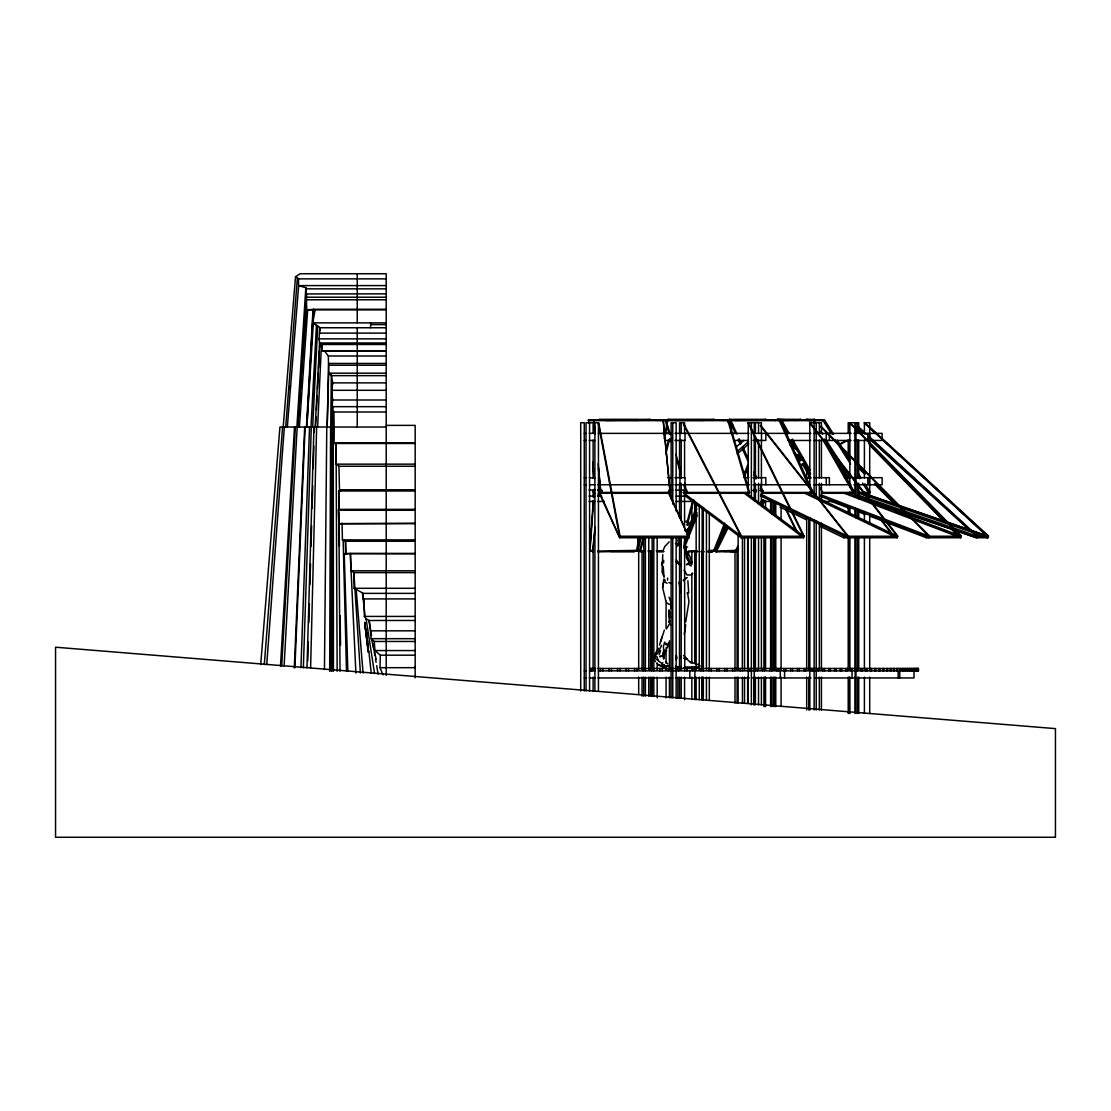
<?xml version="1.0" encoding="UTF-8"?>
<svg xmlns="http://www.w3.org/2000/svg" width="1111" height="1111" viewBox="0 0 1111 1111"><rect width="100%" height="100%" fill="white"/><g stroke="black" fill="none" stroke-linecap="round" stroke-linejoin="round"><path stroke-width="1.5" d="M331.925 671.252L332.092 390.308L386.211 390.294M332.161 391.197L332.161 399.21M594.899 478.119L589.247 477.674M747.647 477.674L747.647 469.467M331.175 671.252L332.092 390.308L331.87 427.027M415.167 466.259L338.924 466.259L336.189 464.148L336.244 442.761L415.167 442.761M329.675 671.252L330.606 427.027M415.167 598.926L362.922 598.926L362.575 592.955L354.062 588.302L354.117 572.623L415.167 572.623M340.035 671.238L338.661 490.993L415.167 490.993M324.454 669.516L326.773 427.027M386.211 351.173L322.134 351.173L322.204 344.479L319.579 343.674L319.01 338.869L319.885 327.384L313.33 323.315L313.33 309.261L386.211 309.261M330.745 427.027L331.328 375.018L328.62 373.935L328.62 363.755L327.162 427.027L328.62 373.935M332.481 407.306L332.286 427.027L332.467 407.279L332.481 409.778L333.869 412L334.133 427.027M415.167 443.47L334.064 443.47L334.258 427.027M663.225 654.073L662.934 653.185L664.809 652.546L663.85 658.49L663.448 656.212M310.608 667.78L316.635 427.027M383.003 674.849L379.99 667.683L380.337 655.184L374.879 650.56L374.296 641.464L371.171 638.686L369.269 620.48L415.167 620.48M306.969 667.78L313.969 427.027M307.775 660.851L308.316 641.797M308.858 622.743L309.4 603.69M309.941 584.636L310.524 563.86M311.024 546.543L311.608 525.753M312.108 508.435L312.746 485.91M313.233 468.592L313.871 446.066M314.274 432.221L314.413 427.027M303.345 667.78L311.316 427.027M300.928 667.78L309.552 427.027M671.086 608.175L671.28 603.412L669.1 597.204M294.887 667.78L305.136 427.027M294.29 667.78L304.692 427.027M317.635 427.027L321.454 344.257M312.663 427.027L317.704 326.037M315.566 427.027L316.093 416.639M316.454 409.723L317.149 395.877M317.51 388.961L318.301 373.393M318.565 368.199L319.454 350.895M319.621 347.437L319.885 342.244M680.307 546.14L678.502 543.904M284.11 666.044L297.179 427.027M310.997 427.027L316.454 325.273M315.149 427.027L319.579 343.674M593.413 492.048L593.482 490.548L594.94 493.701M668.864 492.117L689.056 537.752L619.716 537.752L598.718 492.048L598.801 490.548L602.273 490.548M619.716 537.752L598.801 490.548M306.442 427.027L313.01 309.483L306.567 309.761L306.455 293.929L386.211 293.846M313.33 309.33L306.844 427.027L313.33 323.315M332.12 390.864L332.481 381.92L331.328 375.018M281.694 666.044L295.401 427.027M280.486 666.044L294.512 427.027M296.887 427.027L305.831 287.652L298.651 285.721L287.346 427.027M332.467 402.349L332.175 406.668L386.211 406.668M686.64 557.014L686.098 546.57L685.209 546.07M299.387 427.027L307.705 309.58M669.183 622.118L669.128 609.883L670.6 617.647M306.455 305.886L297.72 427.027L306.455 293.929L306.233 294.721L305.831 287.652M593.385 551.181L589.983 551.125L589.76 550.362L593.33 500.353M593.58 496.895L594.079 490.007M589.983 551.125L593.552 501.117M593.802 497.672L594.413 489.048M266.723 664.6L284.347 427.027M290.165 389.031L290.429 385.573M264.307 664.6L282.583 427.027M285.68 427.027L297.401 277.917L295.526 276.667L300.206 273.737L386.211 273.737L386.211 675.432M260.696 664.6L279.93 427.027L386.211 427.027M283.194 427.027L295.526 276.667M688.903 523.684L688.126 521.476M687.89 531.933L688.042 530.35M594.899 527.281L592.746 551.945L594.954 529.753M598.343 495.603L599.023 488.771M597.857 551.861L637.131 551.125L638.283 536.557M637.131 551.125L638.492 537.321M685.223 539.974L686.792 539.543L687.015 537.391M665.753 600.523L662.642 587.691L663.809 579.081M662.642 587.691L663.086 583.581M685.723 621.854L688.973 601.634L687.681 593.718L688.473 592.76M684.265 634.437L685.709 625.007M680.14 492.048L680.376 490.548M699 665.642L699.208 666.933L699.791 665.961L698.402 664.378L699.791 665.961M745.675 492.617L803.85 536.238L803.614 537.752L741.079 537.752L741.301 536.238L683.14 492.617M687.237 530.03L687.501 534.113M313.33 319.26L315.121 309.886L386.211 309.886M641.339 551.195L637.256 550.362L640.422 536.919M664.559 434.429L668.128 419.305L705.499 419.68M637.881 551.125L641.047 537.682M665.586 433.512L667.169 426.791M820.446 526.517L843.791 537.752L844.152 536.238L847.568 536.238M843.791 537.752L897.23 537.752L897.591 536.238L847.957 536.238L847.596 537.752L760.466 495.798M730.177 419.777L588.511 419.777L588.302 420.638L727.858 420.638L728.469 419.777L749.55 492.423L748.953 493.284L686.404 493.284L684.015 485.035M670.211 493.284L663.156 419.777L670.211 493.284L600.884 493.284L598.218 463.704M657.629 420.638L657.837 419.777M414.959 667.294L415.167 666.461M688.306 564.152L688.653 562.819L686.445 564.721L688.306 564.152L691.195 566.054M643.588 551.875L639.603 551.181L643.075 537.877M666.086 449.663L668.683 439.678M640.242 551.945L643.713 538.641M665.85 453.76L669.752 438.776M687.14 522.156L692.764 500.589M687.778 522.92L693.833 499.7M677.654 541.113L678.307 538.752M660.614 641.672L664.35 630.159M666.586 643.45L666.156 644.894L664.642 642.102L663.336 646.894L664.031 652.296M680.529 544.251L680.321 544.932L678.224 543.362L675.502 543.543M869.857 516.143L926.421 537.752L926.88 536.238M926.421 537.752L960.723 537.752L961.182 536.238L929.324 536.238L928.865 537.752L820.585 496.381M659.503 645.019L662.017 636.936M658.448 648.199L655.184 654.587M685.806 538.266L685.334 539.668L686.792 539.543M659.142 654.782L660.545 650.615M869.691 501.075L976.069 537.752L987.887 537.752L988.401 536.238L977.416 536.238L976.916 537.752L857.442 496.561M987.054 537.752L987.554 536.238L861.539 492.798M662.836 551.237L664.753 546.529L669.225 541.835M667.322 646.102L668.378 643.213M688.001 529.322L697.139 505.061M728.205 422.541L729.427 419.305L757.049 419.652M684.112 543.029L685.334 539.793M687.154 534.946L696.903 509.06M729.191 423.305L730.413 420.069L758.035 420.416M667.197 648.06L669.183 642.977M683.696 546.376L697.055 512.699M730.746 427.721L732.024 424.513M684.682 547.14L697.402 515.073M730.469 431.693L733.01 425.277M708.776 550.487L713.831 550.362L724.608 523.184M743.62 475.244L748.064 464.051M724.955 525.545L714.817 551.125L708.068 551.292M743.981 477.605L748.411 466.412M717.039 544.112L726.038 525.392M716.039 549.556L727.288 526.156M727.163 526.433L714.942 551.181L716.192 551.945L736.968 551.125L738.482 548.042M716.192 551.945L728.399 527.197M713.831 550.362L714.817 551.125L735.718 550.362L737.996 545.723M760.549 503.325L762.077 500.242M790.227 443.192L791.754 440.109M676.155 659.781L677.03 658.045L676.418 655.504M655.434 661.642L653.101 657.948L657.198 650.379M761.229 503.116L762.868 500.075M791.546 446.733L794.004 442.164M661.559 645.352L657.781 653.212L653.101 657.948M761.229 504.338L763.688 499.797M792.365 446.914L794.004 443.886M761.799 506.616L765.076 500.575M692.667 573.179L690.778 574.984L687.042 575.026L684.07 570.151M666.531 628.826L669.6 623.66L671.433 625.201M687.126 531.53L688.987 528.767L688.015 528.767M678.224 543.362L679.696 541.196M660.531 420.638L661.142 419.777M723.067 420.638L723.678 419.777M686.404 493.284L687.015 492.423L684.626 484.174M663.892 666.253L663.184 667.169L657.851 664.697L663.892 666.253L660.753 666.281M669.003 622.229L670.03 621.132M662.878 662.656L661.614 663.892L665.822 667.1L665.072 665.808M725.802 420.638L726.761 419.777M735.315 433.276L729.608 420.638L730.566 419.777L780.2 419.777L813.03 492.423L812.085 493.284L762.452 493.284L760.299 488.548M775.436 420.638L776.381 419.777M729.608 420.638L779.242 420.638L780.2 419.777M762.452 493.284L763.396 492.423L813.03 492.423M735.954 447.233L743.745 440.456M736.885 451.733L748.564 441.581M737.148 453.996L748.828 443.844M663.934 652.643L666.544 650.615L665.628 650.602M688.251 523.684L687.237 524.448L687.862 525.045L686.89 524.961M833.597 434.304L824.418 419.777L781.394 419.777L780.186 420.638L787.796 433.984M809.613 420.638L810.808 419.777M781.866 420.638L812.058 420.638L813.252 419.777L814.946 422.749M854.637 492.423L822.765 492.423L821.571 493.284L853.429 493.284L854.637 492.423L824.237 439.053M662.573 666.1L663.85 665.239M811.266 420.638L812.599 419.777L806.308 419.305L812.78 420.375M812.113 420.638L813.446 419.777L815.28 422.68M822.251 420.638L823.584 419.777L832.75 434.304M813.683 420.638L823.098 420.638L824.418 419.777M870.288 492.423L859.303 492.423L857.984 493.284L868.955 493.284L870.288 492.423L864.789 483.716M671.28 603.412L669.433 604.481L666.669 602.829M677.196 546.431L676.78 545.043L677.696 544.515M798.809 460.69L803.336 458.26M798.406 461.496L802.92 459.065M838.861 444.511L846.388 440.456M800.767 465.537L805.294 463.12M839.958 444.511L847.485 440.456M683.793 546.765L686.154 553.042L688.056 552.348L687.292 555.708L689.917 561.583M687.015 593.08L688.653 592.76L687.876 580.72M663.795 651.463L666.544 650.615M684.543 521.795L686.681 521.156M334.064 443.47L336.064 442.928L337.161 671.294M684.279 548.084L685.473 547.765M686.654 522.739L689.001 522.42M338.244 510.088L338.897 523.684L415.167 523.225M678.085 667.489L681.126 667.1M663.906 654.768L663.086 654.865L663.67 650.06L665.558 650.949M675.96 667.169L679.96 667.53M322.134 351.173L386.211 350.909M663.017 664.711L664.17 664.6M347.854 671.294L344.243 553.667L350.257 553.431L355.895 672.974M688.528 551.014L696.972 550.792M687.834 551.82L697.958 551.556M677.849 667.697L676.057 667.683L678.599 667.822M639.603 551.181L644.63 551.084M647.977 551.014L652.99 550.903M656.351 550.834L663.045 550.695M648.616 551.778L651.963 551.709M656.976 551.611L663.684 551.473M597.649 551.084L636.909 550.362M699.208 666.933L685.348 667.225M297.401 277.917L298.47 278.861L386.211 278.861M386.211 285.596L298.581 285.596L298.47 278.861M306.178 288.846L386.211 288.846M306.455 297.22L386.211 297.22M306.455 299.776L386.211 299.776M306.567 309.761L315.121 309.886M313.33 322.87L386.211 322.87M370.616 324.62L386.211 324.62M386.211 327.745L319.801 327.745L319.885 330.953M319.496 333.119L386.211 333.119M319.01 338.869L386.211 338.869M319.857 342.98L386.211 342.98M322.204 344.479L386.211 344.479M324.44 350.909L328.342 355.992L386.211 355.992M386.211 363.436L328.495 363.436L328.342 355.992M328.62 365.227L386.211 365.227M328.62 373.171L386.211 373.171M331.55 375.643L386.211 375.643M332.425 382.878L386.211 382.878M332.481 400.002L386.211 400.002M333.869 412L386.211 412M816.474 422.735L821.418 422.735L821.418 433.123M386.211 425.374L415.167 425.374L415.167 677.779M584.261 433.373L585.914 433.373M589.247 433.373L594.899 433.373M598.357 433.373L672.405 433.373M674.974 433.373L749.064 433.373M753.05 433.373L810.919 433.373M814.127 433.373L851.095 433.373M853.915 433.373L869.441 433.373L869.441 440.456L853.915 440.456M870.052 433.373L882.12 433.373L882.12 440.456L870.052 440.456M663.211 433.373L669.947 433.373M731.052 433.373L736.718 433.373M584.261 440.456L585.914 440.456M589.247 440.456L594.899 440.456M664.975 440.456L671.697 440.456M674.974 440.456L685.029 440.456L685.029 433.373M733.607 440.456L748.328 440.456M753.05 440.456L765.826 440.456L765.826 433.373M788.171 440.456L810.669 440.456M814.127 440.456L851.095 440.456M336.189 464.148L415.167 464.148M584.261 477.674L585.914 477.674M667.558 477.674L671.697 477.674M674.974 477.674L685.029 477.674L685.029 484.771M744.564 477.674L748.87 477.674M753.05 477.674L765.826 477.674L765.826 484.771M805.239 477.674L811.002 477.674M814.127 477.674L829.375 477.674L829.375 484.771M844.388 477.674L850.887 477.674M853.915 477.674L869.441 477.674L869.441 484.771L853.915 484.771M870.052 477.674L882.12 477.674L882.12 484.771L870.052 484.771M584.261 484.771L585.914 484.771M589.58 484.771L594.899 484.771M597.607 484.771L672.766 484.771M674.974 484.771L749.411 484.771M753.05 484.771L810.225 484.771M814.127 484.771L850.943 484.771M415.167 489.77L339.48 489.77L338.924 466.259M589.024 490.09L594.774 490.09M597.607 490.09L601.704 490.09M668.697 490.173L672.766 490.09M675.53 490.173L686.834 490.118M753.202 490.187L756.619 490.173M756.466 490.548L753.05 490.548L756.16 492.048M759.896 490.548L763.313 490.548M598.718 492.048L602.19 492.048M683.515 492.048L686.904 492.048M601.093 492.423L670.419 492.423M687.015 492.423L749.55 492.423M589.024 496.145L594.774 496.145M597.607 496.145L601.704 496.145M676.196 496.145L686.681 496.145M761.243 496.145L764.618 496.145M589.024 501.45L594.774 501.45M597.607 501.45L604.467 501.45M676.196 501.45L693.583 501.45M760.646 501.45L773.062 501.45M822.098 501.45L835.666 501.45M338.536 509.352L415.167 509.352M338.688 510.268L415.167 510.268M338.897 523.684L415.167 523.684M619.799 536.238L689.126 536.238M741.301 536.238L803.85 536.238M342.049 523.225L342.424 539.877L415.167 539.877M342.424 539.877L345.66 541.265L415.167 541.265M415.167 553.403L350.534 553.403L350.937 570.804L353.881 572.568L360.395 672.988M344.243 553.667L415.167 553.806M350.937 570.804L415.167 570.804M354.062 588.302L415.167 588.302M362.88 593.371L415.167 593.371M364.033 598.926L364.366 616.424L415.167 616.424M370.949 630.826L415.167 630.826M371.171 638.686L415.167 638.686M374.296 641.464L415.167 641.464M374.879 650.56L415.167 650.56M380.337 655.184L415.167 655.184M683.557 655.504L690.639 662.781M684.112 667.544L693.32 667.655M379.99 667.683L415.167 667.683M595.621 668.475L590.608 668.475L590.608 670.863M597.801 668.475L918.45 668.475L918.394 670.863L918.297 668.475M584.261 670.863L585.914 670.863M589.58 670.863L594.899 670.863M598.357 670.863L918.45 670.863M584.261 677.96L585.914 677.96M589.247 677.96L594.968 677.96M598.024 677.96L672.766 677.96M675.613 677.96L749.397 677.96M752.591 677.96L810.961 677.96M815.28 677.96L914.02 677.96L914.02 670.863M680.932 655.796L679.821 655.796L680.432 658.115M664.364 666.183L668.989 666.211L664.364 666.183L668.989 666.211L666.628 665.683M637.867 419.652L599.135 419.305L599.357 420.069L638.089 420.416M703.652 420.416L668.753 420.069L668.128 419.305M687.584 547.098L685.029 546.779M684.307 667.753L689.945 667.836M589.76 550.362L593.163 550.417M610.175 550.737L633.992 551.181L634.214 551.945L610.397 551.5M795.948 419.68L777.033 419.305L795.934 420.416M637.256 550.362L640.714 550.431M658.004 550.792L663.184 550.903M656.907 551.514L663.822 551.667M708.179 551.098L712.47 551.945L707.513 551.82M694.292 551.473L697.597 551.556M700.902 551.639L704.207 551.736M695.403 664.336L698.777 664.461M724.025 550.764L735.26 551.945L723.608 551.473M813.641 420.416L814.488 420.472M676.78 545.043L679.376 545.307M668.864 582.622L671.627 583.469M862.372 492.798L988.401 536.238M858.595 493.187L987.887 537.752M857.942 495.062L977.416 536.238M675.432 665.961L678.029 666.919M848.054 493.02L961.182 536.238M869.857 502.283L874.704 504.13M877.94 505.366L889.244 509.685M895.716 512.157L903.785 515.24M910.256 517.712L918.339 520.809M924.796 523.281L932.879 526.364M939.35 528.836L947.433 531.919M953.891 534.391L958.737 536.238M842.749 492.673L960.723 537.752M821.043 494.867L929.324 536.238M833.139 500.422L846.068 505.366M858.997 510.31L863.844 512.157M873.538 515.865L881.62 518.948M888.092 521.42L899.396 525.739M902.632 526.975L913.95 531.308M917.172 532.544L925.255 535.627M829.445 500.7L848.846 508.116M858.539 511.81L864.997 514.282M688.528 552.375L686.265 551.445L688.056 552.348L687.292 555.708L686.154 553.042M339.883 489.923L340.966 490.395L338.786 490.77L339.008 509.852M364.366 616.424L366.088 618.896L368.921 620.244L371.505 635.381M807.35 492.798L897.591 536.238M803.878 492.798L897.23 537.752M760.827 494.284L847.957 536.238M779.991 507.033L806.447 519.767M690.528 661.642L694.264 663.461M790.157 445.317L796.184 448.552M844.416 474.439L850.443 477.674M792.074 446.928L798.101 450.163M843.318 474.439L849.346 477.674M798.337 455.024L801.35 456.635M794.226 453.399L803.267 458.26M735.829 550.362L737.204 551.125M735.829 551.181L737.218 551.945M683.571 658.045L685.945 659.462M685.487 657.906L687.417 659.073M735.718 550.362L736.968 551.125M714.04 550.362L715.29 551.125M666.058 582.622L667.086 583.261M658.379 660.698L655.268 658.587L655.087 656.726L656.893 656.712L658.379 660.698L661.351 663.1M678.502 545.084L679.64 545.876M744.064 493.09L803.614 537.752M684.293 495.173L741.079 537.752M729.427 419.305L730.413 420.069M689.598 562.93L690.681 563.805L687.765 559.236M858.567 428.332L864.927 434.123M871.274 439.914L970.403 530.253M858.22 428.721L863.303 433.359M869.649 439.151L970.042 530.655M864.58 422.541L988.582 536.044M864.219 422.93L988.221 536.432M857.692 426.055L866.622 434.248M869.163 436.581L977.597 536.044M857.331 426.443L864.983 433.457M868.816 436.97L977.236 536.432M869.649 427.221L877.273 434.248M881.079 437.748L987.735 536.044M869.288 427.61L875.649 433.457M881.995 439.317L987.373 536.432M675.794 561.541L680.612 565.249L677.196 561.513M843.305 451.844L846.957 455.496M857.873 466.481L865.163 473.814M874.871 483.577L896.716 505.547M902.785 511.643L907.645 516.532M858.72 468.078L864.789 474.189M874.496 483.952L895.133 504.7M902.41 512.018L906.048 515.685M820.96 426.249L929.504 536.058M820.585 426.624L929.129 536.432M850.04 422.555L961.376 536.058M849.665 422.916L961.001 536.432M868.816 443.525L945.711 522.489M951.724 528.655L958.932 536.058M869.635 445.136L944.128 521.628M950.141 527.794L958.557 536.432M656.837 663.045L659.101 665.406M665.642 661.725L667.85 664.031M760.618 425.277L848.165 536.085M760.202 425.596L847.749 536.405M810.03 422.569L897.799 536.085M809.613 422.902L897.382 536.405M840.485 466.342L843.638 470.439M882.453 521.045L892.952 534.71M840.069 466.662L845.304 473.494M880.981 519.99L892.522 535.03M676.391 559.93L680.307 566.277M837.263 440.123L850.109 460.468M858.359 473.536L861.108 477.897M837.333 441.567L841.013 447.386M843.763 451.746L848.346 459.01M858.442 474.994L860.275 477.897M823.098 420.638L831.347 433.721M835.014 439.525L850.609 464.231M857.956 475.855L859.789 478.758M862.539 483.118L868.955 493.284M820.779 431.401L822.612 434.304M826.278 440.123L850.137 477.897M857.47 489.52L859.303 492.423M835.528 456.107L838.277 460.468M841.041 464.829L843.791 469.175M824.959 440.984L848.804 478.758M830.528 451.149L846.124 475.855M823.029 439.914L853.429 493.284M781.394 419.777L788.991 433.123M792.365 439.053L810.1 470.189M820.237 487.979L822.765 492.423M791.171 439.914L810.586 474.008M790.768 440.539L793.296 444.983M799.212 455.357L801.739 459.815M804.281 464.259L810.183 474.633M790.407 442.872L792.101 445.844M797.17 454.732L800.545 460.662M802.239 463.634L810.683 478.466M665.17 580.734L664.406 579.386L664.906 582.622M683.945 424.138L741.537 536.113M683.487 424.388L741.065 536.363M748.481 422.611L804.086 536.127M747.995 422.847L803.614 536.363M786.449 509.685L797.781 533.016M785.977 509.921L796.545 531.697M668.058 492.048L689.056 537.752M779.242 420.638L812.085 493.284M730.566 419.777L736.982 433.998M739.121 438.734L741.273 443.47M742.69 446.622L748.411 459.26M754.119 471.897L756.258 476.633M760.549 486.118L763.396 492.423M738.176 439.595L740.315 444.331M742.454 449.066L748.175 461.704M753.883 474.341L756.022 479.077M664.1 577.081L662.087 572.165L662.767 554.583M686.265 556.944L687.862 560.597M689.487 555.431L692.042 562.791M727.858 420.638L748.953 493.284M670.239 434.637L665.933 419.777L665.322 420.638L669.155 433.845M675.988 454.455L680.307 469.314M670.6 438.803L671.558 442.109M677.307 461.912L680.654 473.48M664.017 429.679L665.447 434.637M686.292 554.264L688.098 560.694M371.505 638.992L376.143 659.115M598.704 422.68L620.063 536.196M598.176 422.791L619.535 536.294M372.935 643.797L373.796 648.838M374.365 652.199L374.949 655.573M375.518 658.934L376.087 662.295M376.671 665.67L378.101 674.071M366.088 618.896L374.56 673.53M663.253 656.948L663.559 658.92M668.697 612.369L669.502 617.66M368.213 652.018L364.686 622.493L368.421 652.018M364.769 622.493L368.463 652.018M362.575 592.955L364.977 615.216M366.824 632.34L367.199 635.756M367.755 640.894L368.31 646.033M368.852 651.171L371.268 673.419M595.01 431.61L593.83 419.777L594.968 434.151M598.357 467.939L600.884 493.284M588.511 419.777L588.858 423.152M592.732 462.023L594.427 478.91M592.691 464.565L594.052 478.077M356.228 590.094L363.089 673.058M661.864 562.347L662.114 565.68M663.239 566.443L664.003 576.678M676.03 656.407L676.168 658.823M688.612 553.014L688.737 555.375M667.544 578.026L667.655 580.095M345.34 540.724L345.771 554.486M343.16 540.154L346.507 671.377M339.036 513.324L339.411 546.293M340.188 615.675L340.521 645.172M345.66 541.265L345.771 553.806M663.628 560.291L663.642 562.749M333.258 411.292L333.425 671.252M917.978 668.475L917.978 670.863M917.603 668.475L917.422 670.863M916.881 668.475L916.881 670.863M916.631 668.475L916.631 670.863M915.922 668.475L915.922 670.863M915.617 668.475L915.617 670.863M914.756 668.475L914.756 670.863M914.381 668.475L914.381 670.863M913.367 668.475L913.367 670.863M912.936 668.475L912.936 670.863M911.756 668.475L911.756 670.863M911.256 668.475L911.256 670.863M909.923 668.475L909.923 670.863M909.367 668.475L909.367 670.863M907.881 668.475L907.881 670.863M907.256 668.475L907.256 670.863M905.618 668.475L905.618 670.863M904.937 668.475L904.937 670.863M903.146 668.475L903.09 670.863M900.452 668.475L900.452 670.863M899.646 668.475L899.785 677.96M898.146 670.863L898.146 677.96M897.549 668.475L897.549 670.863M896.688 668.475L896.688 670.863M894.438 668.475L894.438 670.863M893.522 668.475L893.522 670.863M891.119 668.475L891.119 670.863M890.147 668.475L890.147 670.863M887.606 668.475L887.606 670.863M886.578 668.475L886.578 670.863M883.884 668.475L883.884 670.863M882.801 668.475L882.801 670.863M879.954 668.475L879.954 670.863M878.815 668.475L878.815 670.863M875.843 668.475L875.843 670.863M874.649 668.475L874.649 670.863M871.524 668.475L871.524 670.863M870.274 668.475L870.274 670.863M869.705 497.145L869.705 422.735L864.4 422.735L864.4 433.123M869.705 514.462L869.705 523.114M869.705 536.946L869.705 670.211M869.705 677.127L869.705 713.47M867.802 433.373L867.802 440.456M867.802 477.674L867.802 484.771M867.024 668.475L867.024 670.863M865.719 668.475L865.719 670.863M864.4 440.039L864.4 478.119M864.4 491.965L864.4 495.423M864.4 512.726L864.4 521.378M864.4 536.946L864.4 670.211M864.4 677.127L864.4 713.47M862.33 668.475L862.33 670.863M860.983 668.475L860.983 670.863M858.734 433.123L858.734 422.735L849.846 422.735L849.846 486.771M858.734 440.039L858.734 478.119M858.734 483.299L858.734 498.881M858.734 510.991L858.734 517.92M858.734 536.946L858.734 670.211M858.734 677.127L858.734 713.47M857.65 422.735L857.65 433.123M857.65 440.039L857.65 478.119M857.65 483.299L857.65 497.145M857.65 509.269L857.65 517.92M857.65 536.946L857.65 670.211M857.65 677.127L857.65 713.47M857.456 668.475L857.456 670.863M855.998 422.735L855.998 497.145M855.998 509.269L855.998 517.92M855.998 536.946L855.998 713.47M855.178 670.863L855.178 677.96M854.901 422.735L854.901 497.145M854.901 507.533L854.901 516.184M854.901 536.946L854.901 670.211M854.901 677.127L854.901 713.47M852.387 668.475L852.387 670.863M852.054 670.863L852.054 677.96M850.943 668.475L850.943 670.863M849.846 491.965L849.846 495.423M849.846 507.533L849.846 514.462M849.846 536.946L849.846 670.211M849.846 677.127L849.846 713.47M849.304 433.123L849.304 422.735L848.207 422.735L848.207 433.123M849.304 440.039L849.304 459.079M849.304 505.797L849.304 514.462M849.304 536.946L849.304 670.211M849.304 677.127L849.304 713.47M848.207 440.039L848.207 459.079M848.207 505.797L848.207 512.726M848.207 536.946L848.207 670.211M848.207 677.127L848.207 713.47M847.151 668.475L847.151 670.863M845.652 668.475L845.652 670.863M841.735 668.475L841.735 670.863M840.194 668.475L840.194 670.863M836.152 668.475L836.152 670.863M834.555 668.475L834.555 670.863M830.403 668.475L830.403 670.863M829.375 433.373L829.375 440.456M828.764 668.475L828.764 670.863M826.251 433.373L826.251 440.456M826.251 477.674L826.251 484.771M824.501 668.475L824.501 670.863M822.807 668.475L822.807 670.863M821.418 440.039L821.418 478.119M821.418 483.299L821.418 500.617M821.418 523.114L821.418 670.211M821.418 677.127L821.418 710.012M819.335 422.735L819.335 433.123M819.335 440.039L819.335 478.119M819.335 483.299L819.335 498.881M819.335 523.114L819.335 670.211M819.335 677.127L819.335 710.012M818.418 668.475L818.418 670.863M816.696 668.475L816.696 670.863M816.21 497.145L816.21 422.735L809.822 422.735L809.822 486.771M816.21 521.378L816.21 710.012M814.127 422.735L814.127 497.145M814.127 519.642L814.127 710.012M812.197 668.475L812.197 670.863M810.419 668.475L810.419 670.863M809.822 491.965L809.822 495.423M809.822 517.92L809.822 710.012M808.78 474.647L808.78 478.119M808.78 517.92L808.78 670.211M808.78 677.127L808.78 710.012M806.697 469.467L806.697 478.119M806.697 517.92L806.697 670.211M806.697 677.127L806.697 710.012M805.808 668.475L805.808 670.863M804.003 668.475L804.003 670.863M799.281 668.475L799.281 670.863M797.434 668.475L797.434 670.863M792.615 668.475L792.615 670.863M790.726 668.475L790.726 670.863M785.81 668.475L785.81 670.863M784.588 670.863L784.588 677.96M783.88 668.475L783.88 670.863M781.089 505.797L781.089 519.642M781.089 536.946L781.089 670.211M781.089 677.127L781.089 706.554M780.283 670.863L780.283 677.96M778.88 668.475L778.88 670.863M776.908 668.475L776.908 670.863M775.77 502.339L775.77 516.184M775.77 536.946L775.77 670.211M775.77 677.127L775.77 706.554M774.464 502.339L774.464 514.462M774.464 536.946L774.464 670.211M774.464 677.127L774.464 706.554M773.367 502.339L773.367 514.462M773.367 536.946L773.367 670.211M773.367 677.127L773.367 706.554M771.714 500.617L771.714 514.462M771.714 536.946L771.812 670.863M771.714 677.127L771.714 706.554M770.631 500.617L770.631 512.726M770.631 536.946L770.631 670.211M770.631 677.127L770.631 706.554M769.812 668.475L769.812 670.863M765.562 500.617L765.562 507.533M765.562 536.946L765.562 670.211M765.562 677.127L765.562 706.554M765.021 536.946L765.021 670.211M765.021 677.127L765.021 706.554M764.618 668.475L764.618 670.863M763.924 536.946L763.924 670.211M763.924 677.127L763.924 706.554M762.577 668.475L762.577 670.863M761.521 433.373L761.521 440.456M761.521 477.674L761.521 484.771M761.41 433.123L761.41 422.735L755.411 422.735L755.411 433.123M761.41 440.039L761.41 478.119M761.41 483.299L761.41 505.797M761.41 536.946L761.41 670.211M761.41 677.127L761.41 704.818M758.535 422.735L758.535 433.123M758.535 440.039L758.535 478.119M758.535 483.299L758.535 504.075M758.535 536.946L758.535 670.211M758.535 677.127L758.535 704.818M757.313 668.475L757.313 670.863M755.411 440.039L755.411 478.119M755.411 483.299L755.411 500.617M755.411 536.946L755.411 670.211M755.411 677.127L755.411 704.818M755.244 668.475L755.244 670.863M754.23 500.617L754.23 422.735L748.245 422.735L748.245 488.493M754.23 536.946L754.23 704.818M753.98 536.946L753.98 670.211M753.98 677.127L753.98 704.818M751.369 422.735L751.369 497.145M751.369 536.946L751.369 704.818M749.883 668.475L749.883 670.863M748.245 491.965L748.245 495.423M748.245 536.946L748.245 703.082M747.786 668.475L747.786 670.863M747.647 536.946L747.647 670.211M747.647 677.127L747.647 703.082M744.523 536.946L744.523 670.211M744.523 677.127L744.523 703.082M742.44 536.946L742.356 670.863M742.44 677.127L742.44 703.082M740.232 668.475L740.232 670.863M738.135 533.488L738.135 670.211M738.135 677.127L738.135 703.082M737.093 550.792L737.093 670.211M737.093 677.127L737.093 703.082M735.01 550.792L735.01 670.211M735.01 677.127L735.01 703.082M734.718 668.475L734.718 670.863M732.566 668.475L732.566 670.863M726.983 668.475L726.983 670.863M724.803 668.475L724.803 670.863M719.15 668.475L719.15 670.863M716.956 668.475L716.956 670.863M711.234 668.475L711.234 670.863M709.318 512.726L709.318 670.211M709.318 677.127L709.318 699.624M709.012 668.475L709.012 670.863M706.443 510.991L706.443 670.211M706.443 677.127L706.443 699.624M703.319 507.533L703.319 670.211M703.319 677.127L703.319 699.624M703.249 668.475L703.249 670.863M702.152 507.533L702.152 670.211M702.152 677.127L702.152 699.624M701.888 550.792L701.888 670.211M701.888 677.127L701.888 699.624M700.985 668.475L700.985 670.863M699.277 505.797L699.277 670.211M699.277 677.127L699.277 699.624M696.153 504.075L696.153 670.211M696.153 677.127L696.153 699.624M695.167 668.475L695.167 670.863M694.889 670.863L694.889 677.96M694.722 502.339L694.722 514.462M694.722 550.792L694.722 663.281M694.722 666.739L694.722 670.211M694.722 677.127L694.722 699.624M692.903 668.475L692.903 670.863M691.847 504.075L691.847 519.642M691.847 550.792L691.847 564.638M691.847 573.29L691.847 663.281M691.847 666.739L691.847 670.211M691.847 677.127L691.847 699.624M689.834 670.863L689.834 677.96M687.029 668.475L687.029 670.863M684.57 433.123L684.57 422.735L679.557 422.735L679.557 433.123M684.57 440.039L684.57 478.119M684.57 483.299L684.57 526.572M684.57 536.946L684.737 670.863M684.57 677.127L684.57 699.624M681.196 422.735L681.196 433.123M681.196 440.039L681.196 478.119M681.196 483.299L681.196 519.642M681.196 536.946L681.196 670.211M681.196 677.127L681.196 697.902M679.974 433.373L679.974 440.456M679.974 477.674L679.974 484.771M679.557 440.039L679.557 478.119M679.557 483.299L679.557 517.92M679.557 536.946L679.515 670.211M679.515 677.127L679.557 697.902M678.807 668.475L678.807 670.863M677.877 666.739L677.877 670.211M677.877 677.127L677.877 697.902M676.502 668.475L676.502 670.863M676.141 510.991L676.141 422.735L671.127 422.735L671.127 498.881M676.141 536.946L676.141 697.902M672.766 422.735L672.766 504.075M672.766 536.946L672.766 697.902M671.127 536.946L671.086 697.902M670.544 668.475L670.544 670.863M669.447 640.783L669.447 670.211M669.447 677.127L669.447 697.902M668.211 668.475L668.211 670.863M666.072 600.982L666.072 628.673M666.072 647.713L666.072 663.281M666.072 666.739L666.072 670.211M666.072 677.127L666.072 697.902M664.225 433.373L664.225 438.692M662.212 668.475L662.212 670.863M659.878 668.475L659.878 670.863M657.184 536.946L657.184 651.171M657.184 663.281L657.184 670.211M657.184 677.127L657.184 697.902M653.81 536.946L653.837 670.863M653.81 677.127L653.81 696.166M652.171 536.946L652.171 670.211L652.129 550.792M651.477 668.475L651.477 670.863M650.49 550.792L650.49 670.211M650.49 677.127L650.49 696.166M648.755 536.946L648.755 670.211M648.755 677.127L648.755 696.166M645.394 536.946L645.408 670.863M645.394 677.127L645.394 696.166M643.741 536.946L643.7 670.211M643.741 677.127L643.7 696.166M643.047 668.475L643.047 670.863M642.061 550.792L642.061 670.211M642.061 677.127L642.061 696.166M638.686 536.946L638.686 545.612M638.686 550.792L638.686 670.211M638.686 677.127L638.686 694.431M636.95 668.475L636.95 670.863M634.589 668.475L634.589 670.863M628.465 668.475L628.465 670.863M626.09 668.475L626.09 670.863M619.952 668.475L619.952 670.863M617.563 668.475L617.563 670.863M611.411 668.475L611.411 670.863M609.022 668.475L609.022 670.863M602.856 668.475L602.856 670.863M600.468 668.475L600.468 670.863M598.44 690.973L598.44 422.735L594.899 422.735L594.899 690.973M594.302 668.475L594.302 670.863M593.121 433.123L593.121 422.735L586.025 422.735L586.025 690.973M593.121 440.039L593.121 478.119M593.121 490.229L593.121 497.145M593.121 500.617L593.121 509.269M593.121 550.792L593.121 670.211M593.121 677.127L593.121 690.973M591.899 668.475L591.899 670.863M590.969 668.475L590.969 670.863M589.58 422.735L589.58 690.973M584.261 690.973L584.261 422.735L580.72 422.735L580.72 690.973M370.616 322.87L370.616 327.745M357.242 273.737L357.242 293.248M357.242 293.846L357.242 322.87M357.242 327.745L357.242 427.027M332.481 381.92L332.481 385.1M332.481 397.307L332.481 402.126M685.279 529.475L685.126 530.683L686.556 529.753L685.64 530.989L685.279 529.475M686.862 577.651L683.404 580.622L686.862 577.651M665.003 665.6L662.712 666.489L663.184 667.169L665.072 666.364L662.712 666.489L665.003 665.6M661.128 656.282L659.698 656.643L663.461 655.809L661.128 656.282M814.349 419.305L807.114 419.708L808.502 420.472L815.738 420.069L814.349 419.305M800.392 419.305L779.839 419.708L781.089 420.472L801.642 420.069L800.392 419.305M765.798 419.305L733.927 419.708L734.927 420.472L766.798 420.069L765.798 419.305M713.97 419.305L673.891 419.708L674.53 420.472L714.595 420.069L713.97 419.305M649.949 419.305L605.606 419.708L605.828 420.472L650.171 420.069L649.949 419.305M1055.45 837.263L55.55 837.263L55.55 647.213L1055.45 728.622L1055.45 837.263M680.113 586.427L679.21 581.942L680.321 592.774L680.113 586.427M902.396 670.863L902.396 668.475L902.354 670.863M652.171 696.166L652.171 677.127L652.129 696.166"/></g></svg>
